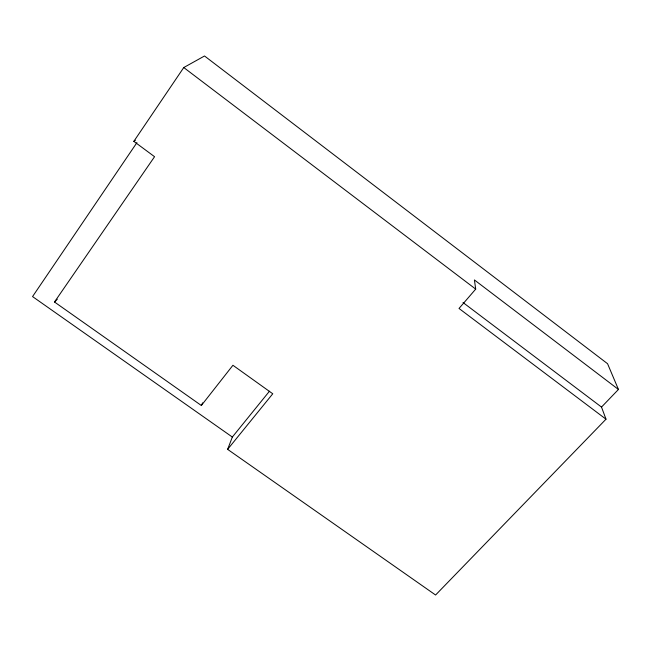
<?xml version="1.0" encoding="UTF-8"?>
<svg xmlns="http://www.w3.org/2000/svg" width="651" height="651" viewBox="0 0 651 651"><rect width="100%" height="100%" fill="white"/><g stroke="black" fill="none" stroke-linecap="round" stroke-linejoin="round"><path stroke-width="0.98" d="M463.024 302.536L601.508 407.078L606 419.187L435.584 595.014L227.63 449.353L232.342 437.049L269.457 391.218M601.508 407.078L618.45 389.461L607.562 363.714L204.528 55.986L183.761 67.541L133.829 141.357L154.564 156.704L54.489 301.999L201.354 405.5L202.607 402.863M136.938 142.61L32.55 296.579L232.342 437.049M201.354 405.5L232.928 365.276L272.769 393.774L227.63 449.353M618.45 389.461L474.408 279.938L475.702 289.109L459.02 308.46L606 419.187M54.489 301.999L57.312 299.191M133.829 141.357L135.367 140.258M183.761 67.541L475.702 289.109"/></g></svg>
